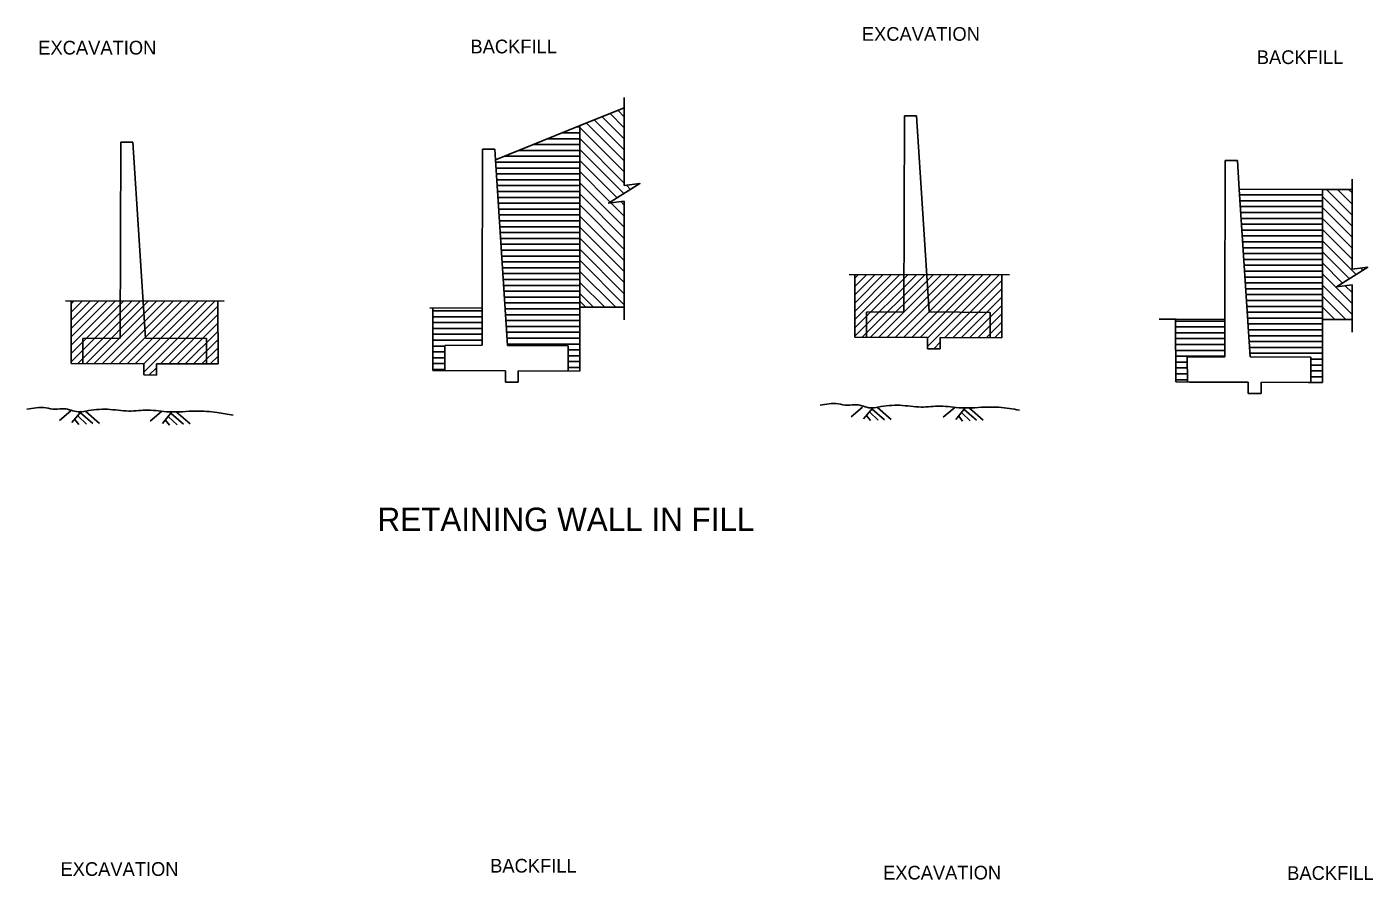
# Model space of a CAD drawing. Extents: x -1666 to -978, y 545 to 929.
# Drawn here: x -1403.3 to -1288.6, y 652.4 to 725.1 of the extents above; entities that cross this region are included whole.
import ezdxf

# ---------------------------------------------------------------- set-up
doc = ezdxf.new("R2010")
doc.units = 0
for name, color, linetype in [('pp_PRESENTATION', 7, 'Continuous'), ('rd_EARTHWORK', 7, 'Continuous'), ('rd_EARTHWORK-anno', 7, 'Continuous'), ('rd_EXCAVATION-DITCH', 7, 'Continuous')]:
    doc.layers.add(name, color=color, linetype=linetype)

msp = doc.modelspace()

# ---------------------------------------------------------------- linework, layer by layer
at = {"layer": 'pp_PRESENTATION'}
for p, q in [((-1352.39, 713.46), (-1352.39, 719.12)), ((-1352.39, 711.63), (-1352.39, 713.46)), ((-1290.38, 712.17), (-1290.38, 706.33)), ((-1352.39, 708.46), (-1352.39, 710.29)), ((-1352.39, 700.17), (-1352.39, 708.46)), ((-1290.38, 704.5), (-1290.38, 706.33)), ((-1290.38, 701.33), (-1290.38, 703.16)), ((-1290.38, 701.33), (-1290.38, 699.12)), ((-1399.55, 692.43), (-1400.52, 691.6)), ((-1398.65, 692.4), (-1399.46, 691.42)), ((-1399.2, 691.7), (-1398.87, 691.27)), ((-1398.93, 691.98), (-1398.22, 691.29)), ((-1398.73, 692.25), (-1397.68, 691.34)), ((-1398.28, 692.38), (-1397.11, 691.36)), ((-1391.83, 692.37), (-1392.8, 691.55)), ((-1390.93, 692.34), (-1391.74, 691.36)), ((-1391.48, 691.64), (-1391.15, 691.21)), ((-1391.22, 691.92), (-1390.5, 691.24)), ((-1391.01, 692.19), (-1389.96, 691.28)), ((-1390.57, 692.33), (-1389.39, 691.31)), ((-1332.1, 692.75), (-1333.07, 691.93)), ((-1331.19, 692.72), (-1332, 691.75)), ((-1331.75, 692.03), (-1331.41, 691.6)), ((-1331.48, 692.31), (-1330.76, 691.62)), ((-1331.28, 692.58), (-1330.22, 691.67)), ((-1330.83, 692.71), (-1329.65, 691.69)), ((-1324.24, 692.7), (-1325.21, 691.88)), ((-1323.34, 692.67), (-1324.15, 691.7)), ((-1323.89, 691.98), (-1323.56, 691.55)), ((-1323.62, 692.26), (-1322.91, 691.57)), ((-1323.42, 692.53), (-1322.37, 691.62)), ((-1322.98, 692.66), (-1321.8, 691.64))]:
    msp.add_line(p, q, dxfattribs=at)
for points in [[(-1352.39, 711.63), (-1351.06, 711.79), (-1353.73, 710.13), (-1352.39, 710.29)], [(-1290.38, 704.5), (-1289.05, 704.66), (-1291.72, 703), (-1290.38, 703.16)]]:
    msp.add_lwpolyline(points, dxfattribs=at)
at = {"layer": 'rd_EARTHWORK'}
for p, q in [((-1356.15, 716.74), (-1352.39, 718.26)), ((-1328.52, 717.57), (-1328.56, 700.85)), ((-1328.52, 717.57), (-1327.48, 717.57)), ((-1327.48, 717.57), (-1327.48, 717.57)), ((-1327.48, 717.57), (-1326.4, 700.85)), ((-1363.37, 713.81), (-1356.15, 716.74)), ((-1356.18, 701.26), (-1356.19, 716.72)), ((-1395.29, 715.33), (-1395.34, 698.61)), ((-1395.29, 715.33), (-1394.25, 715.33)), ((-1394.25, 715.33), (-1394.25, 715.33)), ((-1394.25, 715.33), (-1393.18, 698.61)), ((-1364.46, 714.72), (-1364.5, 701.26)), ((-1364.46, 714.72), (-1363.43, 714.72)), ((-1363.43, 714.72), (-1363.43, 714.72)), ((-1363.43, 714.72), (-1363.37, 713.81)), ((-1362.35, 698), (-1363.37, 713.81)), ((-1301.19, 713.75), (-1301.23, 700.19)), ((-1301.19, 713.75), (-1300.15, 713.76)), ((-1300.15, 713.76), (-1300.15, 713.76)), ((-1300.15, 713.76), (-1299.99, 711.3)), ((-1299.07, 697.03), (-1299.99, 711.3)), ((-1299.95, 711.32), (-1292.9, 711.3)), ((-1292.91, 711.3), (-1292.9, 700.22)), ((-1292.9, 711.3), (-1290.38, 711.29)), ((-1333.23, 704.05), (-1319.58, 704.01)), ((-1332.75, 698.7), (-1332.75, 704.05)), ((-1320.23, 704.02), (-1320.23, 698.66)), ((-1400, 701.81), (-1386.47, 701.78)), ((-1399.52, 696.47), (-1399.53, 701.81)), ((-1387.01, 701.78), (-1387, 696.43)), ((-1364.5, 701.19), (-1368.96, 701.2)), ((-1368.7, 701.2), (-1368.69, 695.86)), ((-1364.51, 698.01), (-1364.5, 701.26)), ((-1356.18, 701.26), (-1356.17, 695.81)), ((-1352.39, 701.25), (-1356.18, 701.26)), ((-1331.75, 700.84), (-1328.56, 700.85)), ((-1331.75, 700.84), (-1331.75, 698.7)), ((-1321.23, 700.82), (-1326.4, 700.85)), ((-1321.23, 700.82), (-1321.23, 698.66)), ((-1306.81, 700.24), (-1305.37, 700.23)), ((-1305.41, 694.89), (-1305.42, 700.23)), ((-1305.37, 700.23), (-1301.24, 700.22)), ((-1301.23, 697.04), (-1301.23, 700.19)), ((-1292.9, 700.22), (-1292.9, 694.84)), ((-1290.38, 700.2), (-1292.9, 700.2)), ((-1398.52, 698.6), (-1395.34, 698.61)), ((-1398.52, 698.6), (-1398.52, 696.46)), ((-1388, 698.58), (-1393.18, 698.61)), ((-1388, 698.58), (-1388, 696.42)), ((-1326.56, 698.68), (-1332.75, 698.7)), ((-1326.56, 697.72), (-1326.56, 698.68)), ((-1320.23, 698.66), (-1325.47, 698.67)), ((-1325.47, 698.67), (-1325.47, 697.72)), ((-1367.69, 698), (-1364.51, 698.01)), ((-1367.69, 695.86), (-1367.69, 698)), ((-1357.17, 697.97), (-1362.35, 698)), ((-1357.17, 695.81), (-1357.17, 697.97)), ((-1325.47, 697.72), (-1326.56, 697.72)), ((-1393.33, 696.44), (-1399.52, 696.46)), ((-1393.33, 695.49), (-1393.33, 696.44)), ((-1387, 696.42), (-1392.25, 696.44)), ((-1392.25, 696.44), (-1392.25, 695.48)), ((-1304.42, 697.03), (-1301.23, 697.04)), ((-1304.42, 697.03), (-1304.41, 694.89)), ((-1293.9, 697), (-1299.07, 697.03)), ((-1293.9, 694.84), (-1293.9, 697)), ((-1392.25, 695.48), (-1393.33, 695.49)), ((-1368.69, 695.86), (-1362.51, 695.84)), ((-1362.51, 695.84), (-1362.5, 694.88)), ((-1361.42, 695.83), (-1361.42, 694.88)), ((-1361.42, 695.83), (-1356.17, 695.81)), ((-1362.5, 694.88), (-1361.42, 694.88)), ((-1304.24, 694.88), (-1305.41, 694.89)), ((-1304.24, 694.88), (-1299.23, 694.87)), ((-1299.23, 694.87), (-1299.23, 693.91)), ((-1298.14, 694.86), (-1298.14, 693.91)), ((-1298.14, 694.86), (-1294.13, 694.85)), ((-1292.9, 694.84), (-1294.13, 694.85)), ((-1299.23, 693.91), (-1298.14, 693.91))]:
    msp.add_line(p, q, dxfattribs=at)
msp.add_lwpolyline([(-1292.79, 700.2), (-1292.9, 700.32)], dxfattribs=at)
for points in [[(-1335.71, 692.91), (-1334.18, 693.03), (-1333.36, 692.9), (-1332.61, 692.95), (-1331.41, 692.68), (-1330.76, 692.75), (-1328.91, 692.9), (-1327.09, 692.75), (-1325.47, 692.83), (-1323.67, 692.68), (-1321.37, 692.75), (-1319.58, 692.63), (-1318.73, 692.48)], [(-1403.29, 692.56), (-1401.69, 692.69), (-1400.87, 692.56), (-1400.12, 692.61), (-1398.92, 692.34), (-1398.27, 692.41), (-1396.43, 692.56), (-1394.6, 692.41), (-1392.98, 692.49), (-1391.18, 692.34), (-1388.89, 692.41), (-1387.09, 692.29), (-1385.72, 692.05)]]:
    msp.add_spline(points, degree=3, dxfattribs=at)
at = {"layer": 'rd_EXCAVATION-DITCH'}
for points in [[(-1352.39, 717.49), (-1352.93, 718.04)], [(-1352.39, 713.72), (-1355.62, 716.95)], [(-1352.39, 714.67), (-1354.95, 717.22)], [(-1352.39, 715.61), (-1354.28, 717.49)], [(-1352.39, 716.55), (-1353.6, 717.76)], [(-1357.66, 716.12), (-1356.19, 716.12)], [(-1356.43, 716.62), (-1356.19, 716.62)], [(-1352.39, 712.78), (-1356.19, 716.58)], [(-1361.37, 714.62), (-1356.19, 714.62)], [(-1360.13, 715.12), (-1356.19, 715.12)], [(-1358.9, 715.62), (-1356.19, 715.62)], [(-1352.39, 711.84), (-1356.19, 715.64)], [(-1352.43, 710.94), (-1356.19, 714.7)], [(-1363.35, 713.62), (-1356.19, 713.62)], [(-1362.6, 714.12), (-1356.19, 714.12)], [(-1353.01, 710.57), (-1356.19, 713.75)], [(-1363.32, 713.12), (-1356.19, 713.12)], [(-1363.29, 712.62), (-1356.19, 712.62)], [(-1353.59, 710.21), (-1356.19, 712.81)], [(-1363.26, 712.12), (-1356.19, 712.12)], [(-1363.23, 711.62), (-1356.19, 711.62)], [(-1363.19, 711.12), (-1356.19, 711.12)], [(-1352.39, 708.07), (-1356.19, 711.86)], [(-1351.85, 711.3), (-1352.2, 711.65)], [(-1351.27, 711.66), (-1351.37, 711.76)], [(-1290.38, 709.11), (-1292.57, 711.3)], [(-1290.38, 710.05), (-1291.62, 711.29)], [(-1290.38, 711), (-1290.68, 711.29)], [(-1363.16, 710.62), (-1356.19, 710.62)], [(-1363.13, 710.12), (-1356.19, 710.12)], [(-1352.39, 707.12), (-1356.19, 710.92)], [(-1352.39, 706.18), (-1356.19, 709.98)], [(-1352.39, 709.01), (-1353.53, 710.15)], [(-1352.39, 709.95), (-1352.69, 710.26)], [(-1299.96, 710.83), (-1292.91, 710.83)], [(-1299.93, 710.33), (-1292.91, 710.33)], [(-1290.38, 708.17), (-1292.91, 710.7)], [(-1363.1, 709.62), (-1356.19, 709.62)], [(-1363.06, 709.12), (-1356.19, 709.12)], [(-1352.39, 705.24), (-1356.19, 709.03)], [(-1299.9, 709.83), (-1292.91, 709.83)], [(-1299.86, 709.33), (-1292.91, 709.33)], [(-1299.83, 708.83), (-1292.91, 708.83)], [(-1290.38, 707.22), (-1292.91, 709.75)], [(-1363.03, 708.62), (-1356.19, 708.62)], [(-1363, 708.12), (-1356.18, 708.12)], [(-1352.39, 704.3), (-1356.18, 708.09)], [(-1299.8, 708.33), (-1292.91, 708.33)], [(-1299.77, 707.83), (-1292.91, 707.83)], [(-1290.38, 706.28), (-1292.91, 708.81)], [(-1290.38, 705.34), (-1292.91, 707.87)], [(-1362.97, 707.62), (-1356.18, 707.62)], [(-1362.94, 707.12), (-1356.18, 707.12)], [(-1362.9, 706.62), (-1356.18, 706.62)], [(-1352.39, 703.35), (-1356.18, 707.15)], [(-1299.73, 707.33), (-1292.91, 707.33)], [(-1299.7, 706.83), (-1292.91, 706.83)], [(-1290.03, 704.05), (-1292.91, 706.92)], [(-1362.87, 706.12), (-1356.18, 706.12)], [(-1362.84, 705.62), (-1356.18, 705.62)], [(-1352.39, 702.41), (-1356.18, 706.2)], [(-1299.67, 706.33), (-1292.91, 706.33)], [(-1299.64, 705.83), (-1292.91, 705.83)], [(-1290.61, 703.69), (-1292.91, 705.98)], [(-1362.81, 705.12), (-1356.18, 705.12)], [(-1362.78, 704.62), (-1356.18, 704.62)], [(-1352.39, 701.47), (-1356.18, 705.26)], [(-1353.12, 701.25), (-1356.18, 704.31)], [(-1299.61, 705.33), (-1292.91, 705.33)], [(-1299.57, 704.83), (-1292.91, 704.83)], [(-1299.54, 704.33), (-1292.9, 704.33)], [(-1291.19, 703.32), (-1292.91, 705.03)], [(-1289.45, 704.41), (-1289.63, 704.59)], [(-1362.74, 704.12), (-1356.18, 704.12)], [(-1362.71, 703.62), (-1356.18, 703.62)], [(-1362.68, 703.12), (-1356.18, 703.12)], [(-1354.06, 701.25), (-1356.18, 703.37)], [(-1332.75, 703.02), (-1331.73, 704.05)], [(-1332.75, 703.73), (-1332.43, 704.05)], [(-1332.75, 699.49), (-1328.2, 704.04)], [(-1332.75, 700.2), (-1328.91, 704.04)], [(-1332.75, 700.9), (-1329.61, 704.04)], [(-1332.75, 701.61), (-1330.32, 704.04)], [(-1332.75, 702.32), (-1331.02, 704.04)], [(-1332.75, 698.78), (-1327.5, 704.03)], [(-1332.12, 698.7), (-1326.79, 704.03)], [(-1331.42, 698.7), (-1326.08, 704.03)], [(-1330.72, 698.69), (-1325.38, 704.03)], [(-1330.01, 698.69), (-1324.67, 704.03)], [(-1329.31, 698.69), (-1323.97, 704.03)], [(-1328.6, 698.69), (-1323.26, 704.02)], [(-1327.9, 698.68), (-1322.56, 704.02)], [(-1327.19, 698.68), (-1321.85, 704.02)], [(-1326.56, 697.9), (-1320.44, 704.02)], [(-1326.56, 698.61), (-1321.15, 704.02)], [(-1325.08, 698.67), (-1320.23, 703.52)], [(-1299.51, 703.83), (-1292.9, 703.83)], [(-1299.48, 703.33), (-1292.9, 703.33)], [(-1290.38, 701.57), (-1292.9, 704.09)], [(-1290.38, 700.63), (-1292.9, 703.15)], [(-1362.65, 702.62), (-1356.18, 702.62)], [(-1362.61, 702.12), (-1356.18, 702.12)], [(-1355.01, 701.26), (-1356.18, 702.43)], [(-1324.37, 698.67), (-1320.23, 702.81)], [(-1323.67, 698.67), (-1320.23, 702.11)], [(-1299.44, 702.83), (-1292.9, 702.83)], [(-1299.41, 702.33), (-1292.9, 702.33)], [(-1290.9, 700.2), (-1292.9, 702.2)], [(-1290.38, 702.51), (-1290.96, 703.09)], [(-1399.53, 700.84), (-1398.56, 701.81)], [(-1399.53, 701.55), (-1399.27, 701.81)], [(-1399.52, 699.43), (-1397.15, 701.81)], [(-1399.52, 700.14), (-1397.86, 701.81)], [(-1399.52, 696.61), (-1394.33, 701.8)], [(-1399.52, 697.31), (-1395.03, 701.8)], [(-1399.52, 698.02), (-1395.74, 701.8)], [(-1399.52, 698.73), (-1396.45, 701.8)], [(-1398.96, 696.46), (-1393.62, 701.8)], [(-1398.25, 696.46), (-1392.92, 701.79)], [(-1397.55, 696.46), (-1392.21, 701.79)], [(-1396.84, 696.45), (-1391.51, 701.79)], [(-1396.14, 696.45), (-1390.8, 701.79)], [(-1395.43, 696.45), (-1390.1, 701.79)], [(-1394.73, 696.45), (-1389.39, 701.79)], [(-1394.03, 696.45), (-1388.69, 701.78)], [(-1393.33, 695.72), (-1387.28, 701.78)], [(-1393.33, 696.43), (-1387.98, 701.78)], [(-1391.91, 696.44), (-1387.01, 701.34)], [(-1368.7, 700.95), (-1364.5, 700.95)], [(-1362.58, 701.62), (-1356.18, 701.62)], [(-1362.55, 701.12), (-1356.18, 701.12)], [(-1355.67, 701.26), (-1356.18, 701.76)], [(-1322.96, 698.67), (-1320.23, 701.4)], [(-1299.38, 701.83), (-1292.9, 701.83)], [(-1299.35, 701.33), (-1292.9, 701.33)], [(-1299.32, 700.83), (-1292.9, 700.83)], [(-1291.84, 700.2), (-1292.9, 701.26)], [(-1391.21, 696.43), (-1387.01, 700.64)], [(-1390.5, 696.43), (-1387, 699.93)], [(-1368.7, 700.45), (-1364.5, 700.45)], [(-1368.7, 699.95), (-1364.51, 699.95)], [(-1362.52, 700.62), (-1356.18, 700.62)], [(-1362.49, 700.12), (-1356.18, 700.12)], [(-1322.26, 698.66), (-1320.23, 700.7)], [(-1321.56, 698.66), (-1320.23, 699.99)], [(-1305.42, 700.08), (-1301.23, 700.08)], [(-1299.28, 700.33), (-1292.9, 700.33)], [(-1299.25, 699.83), (-1292.9, 699.83)], [(-1389.8, 696.43), (-1387, 699.22)], [(-1389.09, 696.43), (-1387, 698.52)], [(-1368.7, 699.45), (-1364.51, 699.45)], [(-1368.7, 698.95), (-1364.51, 698.95)], [(-1362.45, 699.62), (-1356.18, 699.62)], [(-1362.42, 699.12), (-1356.18, 699.12)], [(-1362.39, 698.62), (-1356.18, 698.62)], [(-1320.85, 698.66), (-1320.23, 699.28)], [(-1305.42, 699.58), (-1301.23, 699.58)], [(-1305.42, 699.08), (-1301.23, 699.08)], [(-1305.42, 698.58), (-1301.23, 698.58)], [(-1299.22, 699.33), (-1292.9, 699.33)], [(-1299.19, 698.83), (-1292.9, 698.83)], [(-1388.39, 696.42), (-1387, 697.81)], [(-1368.69, 698.45), (-1364.51, 698.45)], [(-1368.69, 697.95), (-1367.69, 697.95)], [(-1368.69, 697.45), (-1367.69, 697.45)], [(-1362.36, 698.12), (-1356.17, 698.12)], [(-1357.17, 697.62), (-1356.17, 697.62)], [(-1326.03, 697.72), (-1325.47, 698.28)], [(-1305.42, 698.08), (-1301.23, 698.08)], [(-1305.42, 697.58), (-1301.23, 697.58)], [(-1299.16, 698.33), (-1292.9, 698.33)], [(-1299.12, 697.83), (-1292.9, 697.83)], [(-1387.68, 696.42), (-1387, 697.1)], [(-1368.69, 696.95), (-1367.69, 696.95)], [(-1368.69, 696.45), (-1367.69, 696.45)], [(-1357.17, 697.12), (-1356.17, 697.12)], [(-1357.17, 696.62), (-1356.17, 696.62)], [(-1305.42, 697.08), (-1301.23, 697.08)], [(-1305.42, 696.58), (-1304.42, 696.58)], [(-1299.09, 697.33), (-1292.9, 697.33)], [(-1293.9, 696.83), (-1292.9, 696.83)], [(-1293.9, 696.33), (-1292.9, 696.33)], [(-1392.86, 695.49), (-1392.25, 696.1)], [(-1368.69, 695.95), (-1367.69, 695.95)], [(-1357.17, 696.12), (-1356.17, 696.12)], [(-1305.42, 696.08), (-1304.42, 696.08)], [(-1305.42, 695.58), (-1304.42, 695.58)], [(-1305.42, 695.08), (-1304.42, 695.08)], [(-1293.9, 695.83), (-1292.9, 695.83)], [(-1293.9, 695.33), (-1292.9, 695.33)]]:
    msp.add_lwpolyline(points, dxfattribs=at)

# ---------------------------------------------------------------- texts
at = {"layer": 'rd_EARTHWORK-anno'}
for s, p in [('EXCAVATION', (-1332.15, 723.96)), ('EXCAVATION', (-1402.32, 722.79)), ('BACKFILL', (-1365.5, 722.89)), ('BACKFILL', (-1298.5, 721.98)), ('EXCAVATION', (-1400.43, 652.8)), ('BACKFILL', (-1363.82, 653.08)), ('EXCAVATION', (-1330.34, 652.49)), ('BACKFILL', (-1295.91, 652.46))]:
    msp.add_text(s, height=1.167, rotation=0.0168, dxfattribs=at).set_placement(p)
msp.add_text('RETAINING WALL IN FILL', height=2, dxfattribs=at).set_placement((-1373.41, 682.18))

doc.saveas('drawing.dxf')
